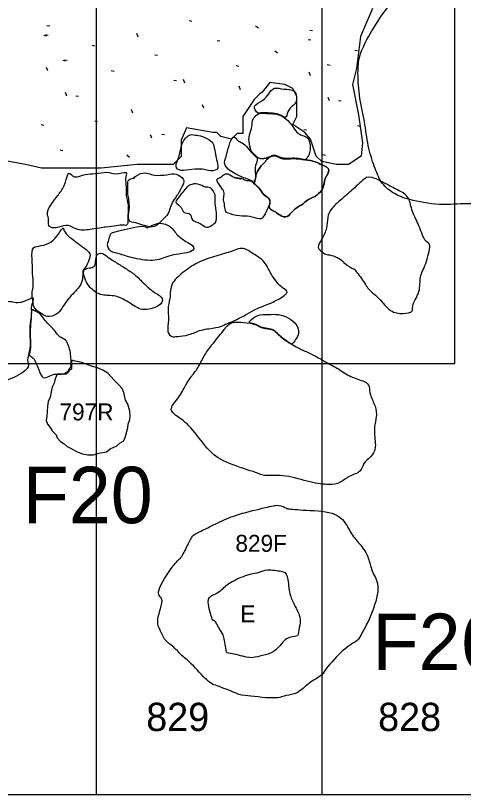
# Model space of a CAD drawing. Extents: x 161.9 to 213.3, y -308.9 to -257.7.
# Drawn here: x 187.29 to 191.26, y -280 to -273.11 of the extents above; entities that cross this region are included whole.
import ezdxf

# ---------------------------------------------------------------- set-up
doc = ezdxf.new("R2010")
doc.units = 0
for name, color, linetype in [('exc_ unit #', 7, 'Continuous'), ('feature labels', 7, 'Continuous'), ('Features', 7, 'Continuous'), ('Grid', 7, 'Continuous'), ('Hypo Footprint', 7, 'Continuous'), ('Level 14', 7, 'Continuous'), ('Level 7', 7, 'Continuous'), ('Masonry', 7, 'Continuous'), ('Modern Postholes', 7, 'Continuous')]:
    doc.layers.add(name, color=color, linetype=linetype)

msp = doc.modelspace()

# ---------------------------------------------------------------- linework, layer by layer
at = {"layer": 'Features'}
for p, q in [((188.825, -273.152), (188.849, -273.156)), ((187.565, -273.194), (187.589, -273.198)), ((189.414, -273.197), (189.438, -273.216)), ((187.537, -273.28), (187.56, -273.285)), ((187.552, -273.276), (187.575, -273.28)), ((188.373, -273.298), (188.361, -273.266)), ((189.893, -273.236), (189.917, -273.24)), ((189.072, -273.327), (189.096, -273.332)), ((189.88, -273.318), (189.904, -273.323)), ((187.966, -273.37), (187.99, -273.375)), ((189.583, -273.42), (189.607, -273.438)), ((190.294, -273.412), (190.318, -273.417)), ((187.705, -273.502), (187.729, -273.508)), ((187.721, -273.498), (187.743, -273.502)), ((188.521, -273.455), (188.545, -273.459)), ((187.573, -273.597), (187.561, -273.566)), ((189.241, -273.55), (189.265, -273.554)), ((190.049, -273.54), (190.073, -273.546)), ((188.135, -273.592), (188.159, -273.598)), ((189.901, -273.64), (189.889, -273.609)), ((188.689, -273.678), (188.713, -273.682)), ((188.787, -273.705), (188.775, -273.674)), ((189.281, -273.764), (189.269, -273.733)), ((187.741, -273.82), (187.729, -273.788)), ((187.821, -273.816), (187.845, -273.821)), ((190.069, -273.862), (190.057, -273.832)), ((188.955, -273.928), (188.943, -273.896)), ((190.149, -273.858), (190.173, -273.863)), ((188.327, -273.97), (188.315, -273.939)), ((187.989, -274.038), (188.013, -274.044)), ((187.513, -274.072), (187.537, -274.077)), ((189.841, -274.115), (189.865, -274.119)), ((190.317, -274.08), (190.341, -274.086)), ((188.495, -274.192), (188.483, -274.162)), ((188.583, -274.156), (188.606, -274.161)), ((187.681, -274.294), (187.705, -274.3)), ((188.272, -274.34), (188.295, -274.359)), ((190.009, -274.338), (190.033, -274.342))]:
    msp.add_line(p, q, dxfattribs=at)
msp.add_lwpolyline([(190.45, -273.044), (190.344, -273.292), (190.308, -273.575), (190.273, -273.716), (190.326, -273.986), (190.362, -274.233), (190.35, -274.35), (190.238, -274.424), (190.132, -274.424), (190, -274.4), (189.95, -274.35), (189.9, -274.2), (189.849, -274.141), (189.743, -274.07), (189.778, -273.999), (189.778, -273.822), (189.743, -273.752), (189.672, -273.716), (189.541, -273.699), (189.472, -273.786), (189.45, -273.8), (189.4, -273.85), (189.3, -274), (189.3, -274.15), (189.25, -274.15), (189.2, -274.2), (189.107, -274.176), (189.071, -274.141), (189.036, -274.141), (188.8, -274.1), (188.753, -274.211), (188.753, -274.211), (188.753, -274.247), (188.753, -274.353), (188.683, -274.424), (188.647, -274.424), (188.365, -274.424), (188.046, -274.459), (187.764, -274.459), (187.516, -274.459), (187.375, -274.424), (187.163, -274.388)], dxfattribs=at)
msp.add_lwpolyline([(187.655, -276.281), (187.637, -276.321), (187.629, -276.361), (187.611, -276.396), (187.602, -276.436), (187.593, -276.484), (187.576, -276.524), (187.571, -276.563), (187.567, -276.612), (187.563, -276.651), (187.558, -276.691), (187.571, -276.722), (187.593, -276.753), (187.611, -276.783), (187.646, -276.819), (187.655, -276.845), (187.686, -276.876), (187.717, -276.898), (187.743, -276.92), (187.774, -276.937), (187.827, -276.964), (187.88, -276.986), (187.928, -276.995), (187.976, -276.995), (188.025, -276.981), (188.091, -276.968), (188.126, -276.942), (188.183, -276.915), (188.214, -276.889), (188.245, -276.871), (188.258, -276.841), (188.28, -276.757), (188.284, -276.722), (188.298, -276.682), (188.302, -276.651), (188.298, -276.607), (188.28, -276.546), (188.262, -276.51), (188.254, -276.484), (188.245, -276.444), (188.232, -276.409), (188.201, -276.374), (188.161, -276.334), (188.104, -276.273), (188.06, -276.246), (188.012, -276.224), (187.959, -276.211), (187.88, -276.18), (187.849, -276.171), (187.814, -276.167), (187.783, -276.158), (187.783, -276.185), (187.783, -276.207), (187.783, -276.237), (187.765, -276.246), (187.756, -276.264), (187.734, -276.281), (187.721, -276.281), (187.69, -276.281)], close=True, dxfattribs=at)
at = {"layer": 'Grid'}
for points in [[(170, -272.006), (170, -280), (198, -280), (198, -262), (179.996, -262)], [(170, -272.006), (170, -280), (198, -280), (198, -262), (179.996, -262)], [(180, -272), (188, -272), (188, -280)], [(180, -272), (188, -272), (188, -280)], [(188, -272), (190, -272), (190, -280)], [(188, -272), (190, -272), (190, -280)]]:
    msp.add_lwpolyline(points, dxfattribs=at)
at = {"layer": 'Hypo Footprint'}
msp.add_lwpolyline([(179.18, -276.187), (191.18, -276.187), (191.18, -262.187), (179.18, -262.187)], close=True, dxfattribs=at)
at = {"layer": 'Level 7'}
for points in [[(189.6958, -277.4708), (189.6793, -277.469), (189.706, -277.473), (189.615, -277.431), (189.53, -277.455), (189.248, -277.52), (189.098, -277.585), (188.947, -277.663), (188.855, -277.698), (188.815, -277.787), (188.755, -277.914), (188.696, -277.947), (188.513, -278.232), (188.6, -278.257), (188.571, -278.352), (188.535, -278.483), (188.564, -278.536), (188.61, -278.648), (188.681, -278.68), (188.753, -278.772), (188.832, -278.822), (188.996, -279.015), (189.065, -279.035), (189.29, -279.123), (189.256, -279.115), (189.613, -279.162), (189.682, -279.115), (189.776, -279.122), (189.899, -278.997), (190.005, -278.951), (190.015, -278.91), (190.194, -278.706), (190.32, -278.64), (190.333, -278.615), (190.436, -278.429), (190.528, -278.153), (190.441, -278.034), (190.422, -277.921), (190.373, -277.82), (190.274, -277.721), (190.222, -277.611), (190.128, -277.494), (189.805, -277.484), (189.7123, -277.4727), (189.6958, -277.4708)], [(189.6927, -278.07), (189.6837, -278.0367), (189.657, -278.026), (189.504, -278.003), (189.454, -278.039), (189.36, -278.045), (189.168, -278.127), (189.113, -278.195), (189.028, -278.243), (188.973, -278.261), (189.043, -278.5), (189.035, -278.425), (189.104, -278.559), (189.133, -278.585), (189.158, -278.761), (189.158, -278.739), (189.362, -278.795), (189.398, -278.789), (189.504, -278.763), (189.59, -278.741), (189.688, -278.598), (189.791, -278.606), (189.79, -278.578), (189.811, -278.47), (189.812, -278.426), (189.747, -278.304), (189.711, -278.226), (189.7017, -278.1033), (189.6927, -278.07)], [(189.6927, -278.07), (189.6837, -278.0367), (189.657, -278.026), (189.504, -278.003), (189.454, -278.039), (189.36, -278.045), (189.168, -278.127), (189.113, -278.195), (189.028, -278.243), (188.973, -278.261), (189.043, -278.5), (189.035, -278.425), (189.104, -278.559), (189.133, -278.585), (189.158, -278.761), (189.158, -278.739), (189.362, -278.795), (189.398, -278.789), (189.504, -278.763), (189.59, -278.741), (189.688, -278.598), (189.791, -278.606), (189.79, -278.578), (189.811, -278.47), (189.812, -278.426), (189.747, -278.304), (189.711, -278.226), (189.7017, -278.1033), (189.6927, -278.07)]]:
    msp.add_open_spline(points, degree=3, dxfattribs=at)
at = {"layer": 'Masonry'}
for points, degree in [([(189.44, -273.974), (189.415, -273.954), (189.376, -273.906), (189.487, -273.859), (189.529, -273.802), (189.575, -273.733), (189.661, -273.766), (189.771, -273.753), (189.789, -273.885), (189.708, -273.924), (189.695, -273.971), (189.69, -273.995)], 3), ([(189.44, -273.974), (189.415, -273.954), (189.376, -273.906), (189.487, -273.859), (189.529, -273.802), (189.575, -273.733), (189.661, -273.766), (189.771, -273.753), (189.789, -273.885), (189.708, -273.924), (189.695, -273.971), (189.69, -273.995)], 3), ([(189.44, -273.974), (189.415, -273.954), (189.376, -273.906), (189.487, -273.859), (189.529, -273.802), (189.575, -273.733), (189.661, -273.766), (189.771, -273.753), (189.789, -273.885), (189.708, -273.924), (189.695, -273.971), (189.69, -273.995)], 3), ([(189.364, -274.263), (189.357, -274.237), (189.348, -274.181), (189.384, -274.107), (189.381, -274.035), (189.412, -273.989), (189.458, -273.964), (189.528, -273.978), (189.608, -273.972), (189.689, -274.021), (189.742, -274.082), (189.787, -274.165), (189.875, -274.171), (189.897, -274.242), (189.9, -274.295), (189.885, -274.346), (189.866, -274.373), (189.853, -274.386)], 3), ([(189.364, -274.263), (189.357, -274.237), (189.348, -274.181), (189.384, -274.107), (189.381, -274.035), (189.412, -273.989), (189.458, -273.964), (189.528, -273.978), (189.608, -273.972), (189.689, -274.021), (189.742, -274.082), (189.787, -274.165), (189.875, -274.171), (189.897, -274.242), (189.9, -274.295), (189.885, -274.346), (189.866, -274.373), (189.853, -274.386)], 3), ([(189.364, -274.263), (189.357, -274.237), (189.348, -274.181), (189.384, -274.107), (189.381, -274.035), (189.412, -273.989), (189.458, -273.964), (189.528, -273.978), (189.608, -273.972), (189.689, -274.021), (189.742, -274.082), (189.787, -274.165), (189.875, -274.171), (189.897, -274.242), (189.9, -274.295), (189.885, -274.346), (189.866, -274.373), (189.853, -274.386)], 3), ([(189.69, -273.995), (189.677, -274.014), (189.654, -273.997), (189.616, -273.981), (189.563, -273.971), (189.514, -273.969), (189.453, -273.967), (189.44, -273.974)], 2), ([(189.69, -273.995), (189.677, -274.014), (189.654, -273.997), (189.616, -273.981), (189.563, -273.971), (189.514, -273.969), (189.453, -273.967), (189.44, -273.974)], 2), ([(188.7088, -274.4388), (188.7097, -274.4617), (188.747, -274.487), (188.849, -274.464), (188.955, -274.466), (188.982, -274.479), (189.092, -274.485), (189.071, -274.393), (189.058, -274.342), (189.045, -274.253), (189.027, -274.217), (188.939, -274.17), (188.876, -274.166), (188.819, -274.152), (188.751, -274.247), (188.742, -274.35), (188.708, -274.416), (188.7088, -274.4388)], 3), ([(189.2538, -274.2102), (189.2427, -274.1987), (189.216, -274.156), (189.175, -274.259), (189.153, -274.355), (189.125, -274.426), (189.187, -274.48), (189.244, -274.515), (189.312, -274.545), (189.356, -274.557), (189.411, -274.591), (189.413, -274.515), (189.41, -274.499), (189.408, -274.435), (189.442, -274.367), (189.392, -274.342), (189.329, -274.256), (189.283, -274.225), (189.265, -274.2217), (189.2538, -274.2102)], 3), ([(189.853, -274.386), (189.808, -274.374), (189.762, -274.37), (189.719, -274.371), (189.678, -274.374), (189.638, -274.366), (189.599, -274.348), (189.567, -274.343), (189.534, -274.361), (189.495, -274.374), (189.444, -274.375), (189.385, -274.32), (189.37, -274.302), (189.364, -274.263)], 2), ([(189.531, -274.801), (189.537, -274.81), (189.551, -274.829), (189.59, -274.842), (189.625, -274.875), (189.697, -274.904), (189.744, -274.824), (189.821, -274.787), (189.879, -274.732), (189.958, -274.702), (190.021, -274.637), (190.02, -274.55), (190.088, -274.464), (190.007, -274.433), (189.946, -274.397), (189.854, -274.384), (189.747, -274.367), (189.648, -274.387), (189.584, -274.336), (189.531, -274.362), (189.502, -274.396), (189.463, -274.437), (189.44, -274.47), (189.428, -274.491)], 3), ([(189.428, -274.491), (189.44, -274.47), (189.463, -274.437), (189.502, -274.396), (189.531, -274.362), (189.584, -274.336), (189.648, -274.387), (189.747, -274.367), (189.854, -274.384), (189.946, -274.397), (190.007, -274.433), (190.088, -274.464), (190.02, -274.55), (190.021, -274.637), (189.958, -274.702), (189.879, -274.732), (189.821, -274.787), (189.744, -274.824), (189.697, -274.904), (189.625, -274.875), (189.59, -274.842), (189.551, -274.829), (189.537, -274.81), (189.531, -274.801)], 3), ([(189.531, -274.801), (189.537, -274.81), (189.551, -274.829), (189.59, -274.842), (189.625, -274.875), (189.697, -274.904), (189.744, -274.824), (189.821, -274.787), (189.879, -274.732), (189.958, -274.702), (190.021, -274.637), (190.02, -274.55), (190.088, -274.464), (190.007, -274.433), (189.946, -274.397), (189.854, -274.384), (189.747, -274.367), (189.648, -274.387), (189.584, -274.336), (189.531, -274.362), (189.502, -274.396), (189.463, -274.437), (189.44, -274.47), (189.428, -274.491)], 3), ([(187.5778, -274.9438), (187.5777, -274.9583), (187.583, -274.987), (187.669, -274.988), (187.755, -274.947), (187.828, -275.015), (187.967, -274.999), (188.093, -274.976), (188.184, -274.971), (188.244, -274.954), (188.284, -274.978), (188.281, -274.874), (188.289, -274.776), (188.261, -274.697), (188.269, -274.599), (188.254, -274.53), (188.292, -274.48), (188.166, -274.52), (188.105, -274.483), (187.984, -274.513), (187.91, -274.502), (187.799, -274.557), (187.754, -274.468), (187.731, -274.59), (187.688, -274.669), (187.61, -274.76), (187.556, -274.855), (187.584, -274.9), (187.578, -274.9293), (187.5778, -274.9438)], 3), ([(188.3273, -274.5462), (188.3213, -274.5533), (188.36, -274.536), (188.282, -274.558), (188.281, -274.579), (188.279, -274.69), (188.29, -274.716), (188.297, -274.803), (188.293, -274.842), (188.278, -274.933), (188.352, -274.938), (188.421, -274.967), (188.525, -274.99), (188.587, -274.91), (188.644, -274.87), (188.666, -274.763), (188.713, -274.711), (188.778, -274.595), (188.783, -274.558), (188.712, -274.498), (188.636, -274.517), (188.504, -274.526), (188.472, -274.501), (188.396, -274.493), (188.3333, -274.539), (188.3273, -274.5462)], 3), ([(189.2197, -274.5402), (189.2253, -274.5433), (189.334, -274.562), (189.208, -274.541), (189.181, -274.503), (189.132, -274.507), (189.105, -274.547), (189.049, -274.55), (189.121, -274.643), (189.139, -274.671), (189.127, -274.74), (189.133, -274.747), (189.146, -274.832), (189.149, -274.853), (189.278, -274.888), (189.358, -274.877), (189.456, -274.92), (189.488, -274.884), (189.528, -274.804), (189.552, -274.73), (189.475, -274.694), (189.459, -274.647), (189.402, -274.599), (189.369, -274.561), (189.319, -274.57), (189.3, -274.543), (189.214, -274.537), (189.2197, -274.5402)], 3), ([(189.428, -274.491), (189.418, -274.507), (189.415, -274.534), (189.409, -274.565), (189.401, -274.588), (189.403, -274.595), (189.42, -274.611), (189.446, -274.632), (189.462, -274.655), (189.477, -274.68), (189.495, -274.696), (189.525, -274.718), (189.538, -274.735), (189.542, -274.759), (189.537, -274.783), (189.531, -274.801)], 2), ([(189.428, -274.491), (189.418, -274.507), (189.415, -274.534), (189.409, -274.565), (189.401, -274.588), (189.403, -274.595), (189.42, -274.611), (189.446, -274.632), (189.462, -274.655), (189.477, -274.68), (189.495, -274.696), (189.525, -274.718), (189.538, -274.735), (189.542, -274.759), (189.537, -274.783), (189.531, -274.801)], 2), ([(190, -275.1952), (189.9863, -275.185), (189.951, -275.163), (189.999, -275.089), (190.051, -274.987), (190.047, -274.892), (190.079, -274.814), (190.194, -274.716), (190.316, -274.612), (190.361, -274.563), (190.424, -274.513), (190.618, -274.626), (190.704, -274.663), (190.777, -274.712), (190.796, -274.844), (190.864, -274.959), (190.916, -275.13), (190.976, -275.104), (190.922, -275.323), (190.863, -275.414), (190.878, -275.552), (190.792, -275.667), (190.819, -275.734), (190.725, -275.747), (190.605, -275.738), (190.508, -275.599), (190.418, -275.544), (190.372, -275.454), (190.267, -275.327), (190.301, -275.367), (190.198, -275.299), (190.168, -275.259), (190.079, -275.223), (190.033, -275.224), (190.0137, -275.2053), (190, -275.1952)], 3), ([(188.754, -274.8053), (188.7417, -274.789), (188.693, -274.763), (188.72, -274.731), (188.757, -274.682), (188.798, -274.633), (188.825, -274.604), (188.904, -274.588), (188.97, -274.636), (189.012, -274.616), (189.066, -274.698), (189.048, -274.756), (189.066, -274.826), (189.073, -274.938), (189.025, -274.961), (188.982, -274.996), (188.928, -274.942), (188.837, -274.923), (188.847, -274.85), (188.767, -274.861), (188.7663, -274.8217), (188.754, -274.8053)], 3), ([(188.4012, -274.9718), (188.3547, -274.9753), (188.16, -275.024), (188.125, -275.03), (188.114, -275.103), (188.096, -275.129), (188.118, -275.202), (188.216, -275.215), (188.32, -275.257), (188.543, -275.289), (188.64, -275.221), (188.882, -275.207), (188.861, -275.134), (188.8, -275.114), (188.705, -275.041), (188.664, -274.964), (188.54, -274.929), (188.439, -275.003), (188.4477, -274.9683), (188.4012, -274.9718)], 3), ([(188.4012, -274.9718), (188.3547, -274.9753), (188.16, -275.024), (188.125, -275.03), (188.114, -275.103), (188.096, -275.129), (188.118, -275.202), (188.216, -275.215), (188.32, -275.257), (188.543, -275.289), (188.64, -275.221), (188.882, -275.207), (188.861, -275.134), (188.8, -275.114), (188.705, -275.041), (188.664, -274.964), (188.54, -274.929), (188.439, -275.003), (188.4477, -274.9683), (188.4012, -274.9718)], 3), ([(188.4012, -274.9718), (188.3547, -274.9753), (188.16, -275.024), (188.125, -275.03), (188.114, -275.103), (188.096, -275.129), (188.118, -275.202), (188.216, -275.215), (188.32, -275.257), (188.543, -275.289), (188.64, -275.221), (188.882, -275.207), (188.861, -275.134), (188.8, -275.114), (188.705, -275.041), (188.664, -274.964), (188.54, -274.929), (188.439, -275.003), (188.4477, -274.9683), (188.4012, -274.9718)], 3), ([(187.493, -275.147), (187.4657, -275.151), (187.423, -275.151), (187.438, -275.301), (187.433, -275.391), (187.45, -275.493), (187.426, -275.578), (187.444, -275.641), (187.446, -275.704), (187.528, -275.749), (187.555, -275.777), (187.666, -275.764), (187.746, -275.606), (187.869, -275.507), (187.884, -275.415), (187.88, -275.354), (187.906, -275.347), (187.937, -275.269), (187.957, -275.214), (187.895, -275.165), (187.845, -275.127), (187.734, -275.048), (187.711, -274.999), (187.711, -274.973), (187.652, -275.066), (187.587, -275.127), (187.5203, -275.143), (187.493, -275.147)], 3), ([(188.0532, -275.2117), (188.036, -275.2067), (188.002, -275.216), (187.995, -275.283), (187.989, -275.334), (187.946, -275.339), (187.873, -275.352), (187.908, -275.457), (187.937, -275.509), (188.037, -275.592), (188.154, -275.575), (188.293, -275.638), (188.401, -275.733), (188.573, -275.679), (188.606, -275.608), (188.52, -275.562), (188.458, -275.511), (188.407, -275.461), (188.338, -275.392), (188.245, -275.335), (188.157, -275.278), (188.105, -275.246), (188.0703, -275.2167), (188.0532, -275.2117)], 3), ([(188.6728, -275.9482), (188.6583, -275.9427), (188.625, -275.912), (188.647, -275.805), (188.633, -275.674), (188.663, -275.596), (188.653, -275.482), (188.769, -275.379), (188.892, -275.292), (189.039, -275.24), (189.199, -275.199), (189.301, -275.145), (189.416, -275.235), (189.491, -275.271), (189.555, -275.414), (189.657, -275.532), (189.718, -275.547), (189.624, -275.62), (189.471, -275.685), (189.42, -275.7), (189.338, -275.749), (189.236, -275.804), (189.127, -275.847), (189.079, -275.871), (188.923, -275.884), (188.826, -275.939), (188.712, -275.945), (188.6873, -275.9537), (188.6728, -275.9482)], 3), ([(188.6728, -275.9482), (188.6583, -275.9427), (188.625, -275.912), (188.647, -275.805), (188.633, -275.674), (188.663, -275.596), (188.653, -275.482), (188.769, -275.379), (188.892, -275.292), (189.039, -275.24), (189.199, -275.199), (189.301, -275.145), (189.416, -275.235), (189.491, -275.271), (189.555, -275.414), (189.657, -275.532), (189.718, -275.547), (189.624, -275.62), (189.471, -275.685), (189.42, -275.7), (189.338, -275.749), (189.236, -275.804), (189.127, -275.847), (189.079, -275.871), (188.923, -275.884), (188.826, -275.939), (188.712, -275.945), (188.6873, -275.9537), (188.6728, -275.9482)], 3), ([(188.6728, -275.9482), (188.6583, -275.9427), (188.625, -275.912), (188.647, -275.805), (188.633, -275.674), (188.663, -275.596), (188.653, -275.482), (188.769, -275.379), (188.892, -275.292), (189.039, -275.24), (189.199, -275.199), (189.301, -275.145), (189.416, -275.235), (189.491, -275.271), (189.555, -275.414), (189.657, -275.532), (189.718, -275.547), (189.624, -275.62), (189.471, -275.685), (189.42, -275.7), (189.338, -275.749), (189.236, -275.804), (189.127, -275.847), (189.079, -275.871), (188.923, -275.884), (188.826, -275.939), (188.712, -275.945), (188.6873, -275.9537), (188.6728, -275.9482)], 3), ([(187.427, -275.6748), (187.433, -275.6507), (187.467, -275.57), (187.339, -275.664), (187.211, -275.627), (187.132, -275.632), (187.034, -275.632), (186.997, -275.628), (186.895, -275.673), (186.942, -275.759), (186.894, -275.833), (186.87, -275.894), (186.833, -275.973), (186.82, -276.114), (186.8, -276.221), (186.845, -276.333), (187.034, -276.396), (187.168, -276.352), (187.26, -276.315), (187.333, -276.28), (187.417, -276.216), (187.381, -276.157), (187.417, -276.075), (187.416, -275.98), (187.41, -275.872), (187.421, -275.787), (187.431, -275.715), (187.421, -275.699), (187.427, -275.6748)], 3), ([(187.467, -275.727), (187.439, -275.707), (187.426, -275.719), (187.426, -275.776), (187.421, -275.82), (187.416, -275.893), (187.417, -275.971), (187.421, -276.024), (187.415, -276.073), (187.409, -276.104)], 2), ([(187.409, -276.104), (187.399, -276.099), (187.414, -276.119), (187.455, -276.144), (187.474, -276.201), (187.498, -276.254), (187.527, -276.328), (187.587, -276.297), (187.639, -276.273), (187.711, -276.288), (187.781, -276.233), (187.778, -276.156), (187.775, -276.088), (187.757, -276.03), (187.735, -275.973), (187.674, -275.955), (187.638, -275.901), (187.596, -275.85), (187.545, -275.81), (187.518, -275.753), (187.484, -275.734), (187.467, -275.727)], 3), ([(189.36, -275.815), (189.382, -275.789), (189.43, -275.751), (189.525, -275.755), (189.617, -275.746), (189.708, -275.781), (189.783, -275.838), (189.803, -275.922), (189.768, -275.977), (189.747, -276.004), (189.732, -276.017)], 3), ([(189.36, -275.815), (189.382, -275.789), (189.43, -275.751), (189.525, -275.755), (189.617, -275.746), (189.708, -275.781), (189.783, -275.838), (189.803, -275.922), (189.768, -275.977), (189.747, -276.004), (189.732, -276.017)], 3), ([(189.36, -275.815), (189.382, -275.789), (189.43, -275.751), (189.525, -275.755), (189.617, -275.746), (189.708, -275.781), (189.783, -275.838), (189.803, -275.922), (189.768, -275.977), (189.747, -276.004), (189.732, -276.017)], 3), ([(189.396, -275.8368), (189.3617, -275.827), (189.261, -275.821), (189.232, -275.817), (189.187, -275.829), (189.144, -275.869), (189.145, -275.877), (189.015, -276.035), (188.956, -276.117), (188.903, -276.23), (188.837, -276.309), (188.796, -276.372), (188.738, -276.49), (188.638, -276.589), (188.712, -276.651), (188.835, -276.731), (188.988, -276.955), (189.127, -277.063), (189.433, -277.152), (189.487, -277.187), (189.673, -277.167), (189.908, -277.244), (190.072, -277.263), (190.163, -277.247), (190.236, -277.182), (190.357, -277.147), (190.363, -277.068), (190.435, -277.017), (190.489, -276.94), (190.455, -276.771), (190.489, -276.655), (190.48, -276.569), (190.422, -276.458), (190.425, -276.387), (190.394, -276.345), (190.25, -276.308), (190.148, -276.229), (190.041, -276.18), (189.946, -276.118), (189.846, -276.074), (189.771, -276.042), (189.618, -275.944), (189.575, -275.876), (189.467, -275.88), (189.4303, -275.8467), (189.396, -275.8368)], 3), ([(189.732, -276.017), (189.723, -276.009), (189.678, -275.979), (189.633, -275.944), (189.591, -275.904), (189.575, -275.891), (189.542, -275.882), (189.488, -275.872), (189.466, -275.868), (189.439, -275.853), (189.407, -275.838), (189.371, -275.83), (189.357, -275.826), (189.36, -275.815)], 2), ([(189.732, -276.017), (189.723, -276.009), (189.678, -275.979), (189.633, -275.944), (189.591, -275.904), (189.575, -275.891), (189.542, -275.882), (189.488, -275.872), (189.466, -275.868), (189.439, -275.853), (189.407, -275.838), (189.371, -275.83), (189.357, -275.826), (189.36, -275.815)], 2)]:
    msp.add_open_spline(points, degree=degree, dxfattribs=at)
at = {"layer": 'Modern Postholes'}
msp.add_open_spline([(192.208, -272.266), (192.1487, -272.2713), (192.048, -272.286), (191.538, -272.465), (191.323, -272.519), (191.151, -272.618), (190.873, -272.717), (190.7, -272.906), (190.553, -273.061), (190.399, -273.312), (190.333, -273.459), (190.317, -273.578), (190.326, -273.808), (190.384, -274.05), (190.405, -274.262), (190.467, -274.447), (190.519, -274.586), (190.624, -274.679), (190.754, -274.736), (191.05, -274.793), (191.299, -274.763), (191.453, -274.789), (191.501, -274.664), (191.512, -274.523), (191.755, -274.504), (191.883, -274.519), (192.017, -274.504), (192.027, -274.739), (192.112, -274.742), (192.176, -274.698), (192.289, -274.652), (192.404, -274.608), (192.56, -274.533), (192.709, -274.467), (192.929, -274.361), (193.104, -274.194), (193.181, -274.048), (193.203, -273.907), (193.205, -273.717), (193.156, -273.5), (193.12, -273.262), (193.051, -273), (192.957, -272.702), (192.899, -272.568), (192.796, -272.35), (192.718, -272.271), (192.621, -272.224), (192.404, -272.254), (192.2673, -272.2607), (192.208, -272.266)], degree=3, dxfattribs=at)

# ---------------------------------------------------------------- texts
at = {"layer": 'exc_ unit #'}
for s, p in [('829', (188.4446, -279.439)), ('828', (190.4996, -279.439))]:
    msp.add_text(s, height=0.25, dxfattribs=at).set_placement(p)
at = {"layer": 'feature labels'}
for s, p in [('797R', (187.6754, -276.69)), ('829F', (189.2346, -277.853)), ('E', (189.2775, -278.477))]:
    msp.add_text(s, height=0.15, dxfattribs=at).set_placement(p)
at = {"layer": 'Level 14'}
for s, p in [('F20', (187.35, -277.6)), ('F26', (190.45, -278.9))]:
    msp.add_text(s, height=0.5, dxfattribs=at).set_placement(p)

doc.saveas('drawing.dxf')
